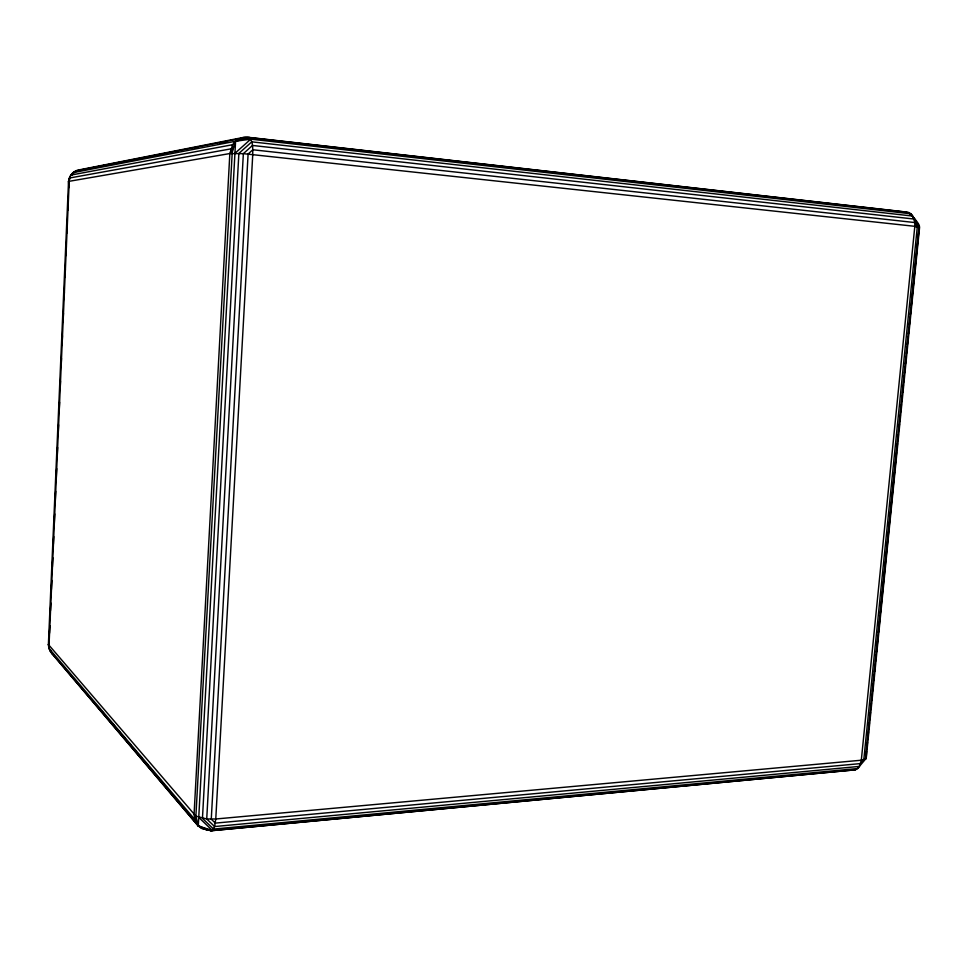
<?xml version="1.0" encoding="UTF-8"?>
<svg xmlns="http://www.w3.org/2000/svg" width="968" height="968" viewBox="0 0 968 968"><rect width="100%" height="100%" fill="white"/><g stroke="black" fill="none" stroke-linecap="round" stroke-linejoin="round"><path stroke-width="1.45" d="M855.446 769.802L211.072 830.725L198.283 826.006L49.997 651.113L48.4 644.506L68.534 181.415C69.176 175.97 73.023 170.9 78.614 169.993L243.549 137.395L248.026 137.274L906.109 212.004L910.973 213.819L919.6 227.202L866.203 758.295L857.6 768.531L855.446 769.802L211.072 830.725L201.574 828.33L198.283 826.006L51.824 653.473L48.896 648.306L48.4 644.506L49.029 643.78M49.489 633.217L49.828 625.655M50.481 610.554L50.808 603.004M51.401 589.415L51.8 580.352M52.381 566.764L52.78 557.701M53.373 544.101L53.7 536.55M54.293 522.962L54.692 513.899M55.273 500.311L55.672 491.248M56.265 477.66L56.664 468.597M57.245 454.996L57.584 447.446M58.177 433.858L58.564 424.795M59.157 411.206L59.556 402.144M60.149 388.543L60.476 380.993M61.129 365.892L61.456 358.341M62.049 344.753L62.448 335.69M63.041 322.102L63.428 313.039M64.021 299.439L64.348 291.888M65.013 276.787L65.34 269.237M65.933 255.649L66.32 246.586M66.913 232.986L67.24 225.435M67.905 210.334L68.232 202.784M68.885 187.683L68.534 181.415L70.761 175.111L232.647 144.704C236.228 139.15 242.98 136.294 249.466 137.613L908.674 212.428C912.038 215.283 926.812 231.485 914.82 226.318L243.355 153.658L229.839 153.549L68.534 181.415L70.398 177.676M198.283 826.006L235.587 141.231L249.466 137.613C253.35 142.175 252.684 148.854 252.757 154.469L215.767 818.989L214.606 826.551L212.391 830.484L198.283 826.006L195.887 816.145L232.647 144.704L229.839 153.549L194.048 814.705L195.826 822.824L195.887 816.145L48.4 644.506M914.869 220.293L910.973 213.819L250.748 139.162L235.587 141.231L231.872 153.368L230.686 148.903L69.369 178.039L48.896 648.306L194.374 818.964L195.887 816.145L206.728 818.964L215.767 818.989L861.314 760.219L865.465 759.166L918.959 226.936M866.566 751.277L866.203 758.295L865.465 759.166M866.868 748.276L867.473 742.262M867.776 739.262L868.526 731.76M868.828 728.759L869.433 722.757M869.736 719.756L870.486 712.242M870.789 709.241L871.394 703.24M871.696 700.239L872.301 694.237M872.604 691.237L873.354 683.723M873.656 680.722L874.261 674.72M874.564 671.719L875.314 664.217M875.616 661.217L876.221 655.203M876.524 652.202L878.182 635.698M878.484 632.697L879.997 617.681M880.444 613.18L881.049 607.178M881.352 604.177L881.957 598.163M882.259 595.163L883.01 587.661M883.312 584.66L883.917 578.658M884.22 575.658L884.97 568.143M885.272 565.143L885.877 559.141M886.18 556.14L886.93 548.638M887.232 545.637L887.837 539.636M888.14 536.623L888.745 530.621M889.048 527.62L889.798 520.119M890.1 517.118L890.705 511.116M891.008 508.103L891.758 500.601M892.06 497.6L892.665 491.599M892.968 488.598L894.626 472.081M894.928 469.081L896.586 452.576M896.888 449.563L897.493 443.562M897.796 440.561L898.401 434.559M898.861 430.058L899.453 424.057M899.756 421.056L900.361 415.042M900.663 412.041L901.426 404.539M901.716 401.538L902.321 395.537M902.624 392.536L903.386 385.022M903.688 382.021L904.281 376.02M904.584 373.019L905.189 367.017M905.491 364.016L906.254 356.502M906.544 353.501L907.149 347.5M907.452 344.499L908.214 336.997M908.516 333.996L909.109 327.983M909.412 324.982L910.174 317.48M910.477 314.479L911.082 308.477M911.384 305.477L913.042 288.96M913.344 285.959L913.949 279.958M914.24 276.957L915.002 269.443M915.305 266.442L915.909 260.44M916.212 257.44L916.805 251.438M917.107 248.437L917.87 240.923M918.172 237.922L918.777 231.921M71.801 175.256L72.866 172.703L75.625 171.953M859.378 766.414L861.314 760.219L914.82 226.318L914.845 222.555L912.86 216.082L251.777 141.836L238.866 153.428L202.457 818.359L213.601 829.056L857.6 768.531L859.378 766.414L214.606 826.551L206.728 818.964L243.355 153.658L252.491 145.454L914.179 219.058M71.632 175.184L72.866 172.703L235.587 141.231M234.946 153.319L250.748 139.162M81.869 169.884L89.286 168.42M96.703 166.968L104.12 165.516M115.991 163.181L118.955 162.6M130.825 160.277L133.79 159.696M141.207 158.232L148.624 156.78M156.042 155.328L163.459 153.876M175.329 151.54L178.293 150.96M194.616 147.753L197.581 147.172M219.833 142.816L227.25 141.352M239.12 139.029L242.085 138.448M245.049 137.867L249.466 137.613L239.314 138.739L75.54 170.949L79.739 170.574M72.866 172.703L75.383 172.413M739.286 779.942L742.299 779.663M901.583 212.125L906.109 212.004M205.482 829.6L208.314 829.709M211.072 830.725L201.574 828.33L199.626 826.031M911.396 214.557C903.943 208.906 917.011 218.913 915.643 222.338M54.269 655.251L51.824 653.473L50.36 649.637M198.767 817.391L212.391 830.484M102.076 711.42L104.024 713.706M112.808 724.028L114.756 726.315M118.653 730.9L120.613 733.187M123.529 736.636L125.489 738.923M129.385 743.509L131.333 745.796M134.262 749.244L136.222 751.531M139.138 754.967L142.066 758.404M144.994 761.852L147.922 765.289M149.871 767.576L152.799 771.012M155.727 774.46L158.655 777.897M160.603 780.184L163.531 783.62M166.46 787.057L169.388 790.505M911.723 215.053L919.225 227.419M248.098 154.021L211.266 819.182L215.344 823.115L860.637 763.583L863.795 759.82L917.325 226.633L914.845 222.555L252.817 149.762L248.098 154.021"/></g></svg>
